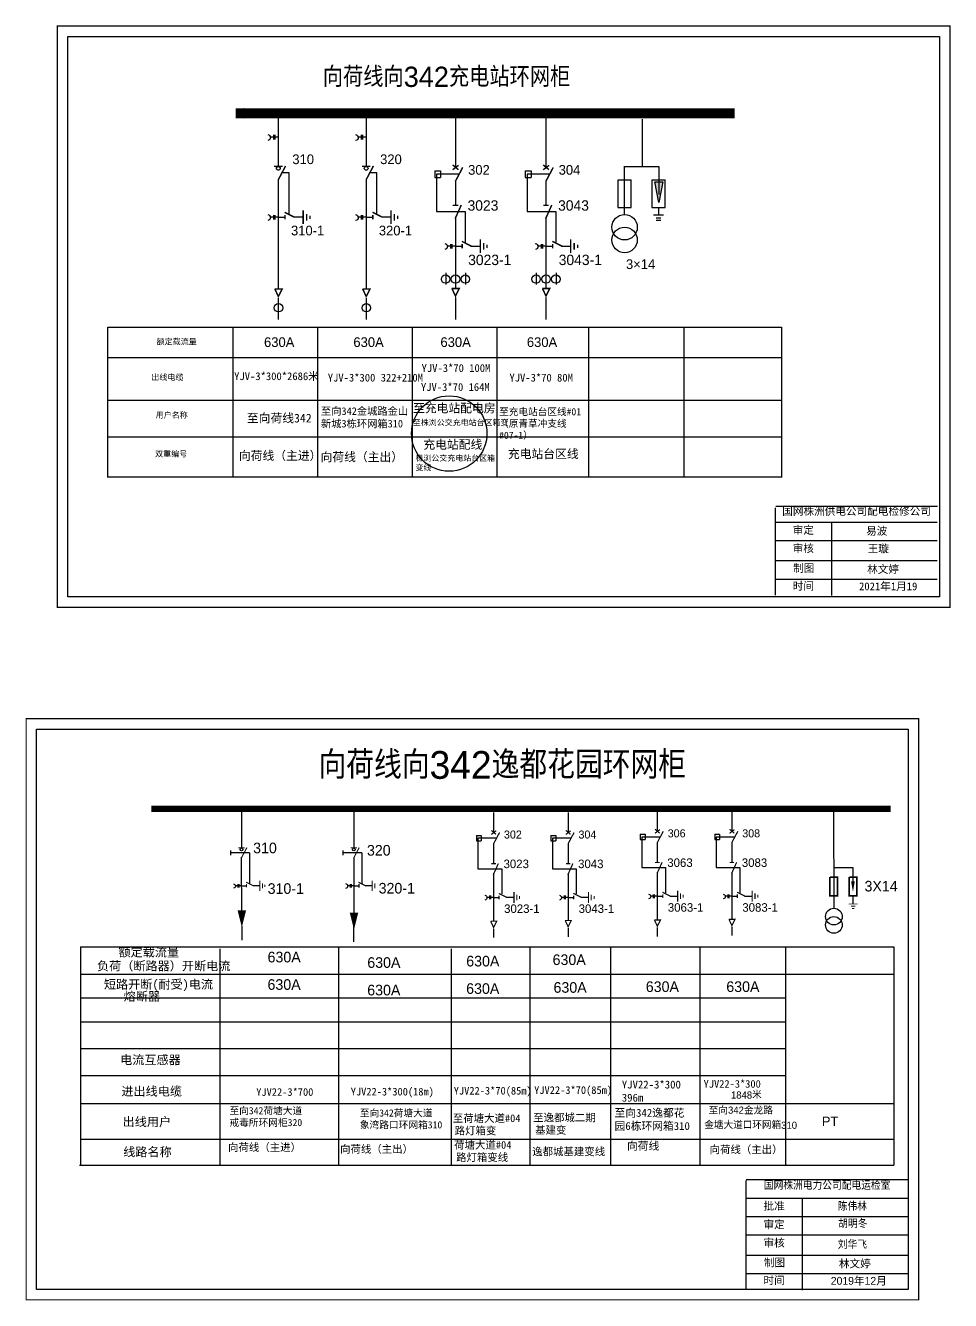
# Model space of a CAD drawing. Extents: x 6 to 548, y -578 to -125.
# Drawn here: x 9.7 to 139.7, y -303.9 to -124.7 of the extents above; entities that cross this region are included whole.
import ezdxf

# ---------------------------------------------------------------- set-up
doc = ezdxf.new("R2010")
doc.units = 0
doc.header["$LTSCALE"] = 0.774411
doc.linetypes.add('ACAD_ISO02W100', pattern=[15, 12, -3])
doc.linetypes.add('CENTER', pattern=[50.8, 31.75, -6.35, 6.35, -6.35])
doc.layers.get('0').update_dxf_attribs({"linetype": 'CONTINUOUS'})
doc.layers.get('DEFPOINTS').update_dxf_attribs({"linetype": 'CONTINUOUS'})
doc.layers.add('Layer2', color=1, linetype='CONTINUOUS')
doc.layers.add('MiniCADLayer', color=7, linetype='CONTINUOUS', lineweight=20)
doc.styles.add('hztxt_txtstyle_0.00_0_0', font='', dxfattribs={"bigfont": 'hztxt.shx'})
doc.styles.add('hztxt_txtstyle_1.07_0_0', font='', dxfattribs={"height": 1.074099})
doc.styles.add('hztxt_txtstyle_1.09_0_0', font='', dxfattribs={"height": 1.0944, "bigfont": 'hztxt.shx'})
doc.styles.add('hztxt_txtstyle_1.13_0_0', font='', dxfattribs={"height": 1.125, "bigfont": 'hztxt.shx'})
doc.styles.add('hztxt_txtstyle_1.20_0_0', font='', dxfattribs={"height": 1.2, "bigfont": 'hztxt.shx'})
doc.styles.add('hztxt_txtstyle_1.34_0_0', font='', dxfattribs={"height": 1.342623, "bigfont": 'hztxt.shx'})
doc.styles.add('hztxt_txtstyle_1.49_0_0', font='', dxfattribs={"height": 1.491804, "bigfont": 'hztxt.shx'})
doc.styles.add('hztxt_txtstyle_1.88_0_0', font='', dxfattribs={"height": 1.875, "bigfont": 'hztxt.shx'})
doc.styles.add('hztxt_txtstyle_100.00_0_0100', font='', dxfattribs={"height": 100, "bigfont": 'hztxt.shx'})
doc.styles.add('hztxt_txtstyle_2.00_0_0', font='', dxfattribs={"height": 2, "bigfont": 'hztxt.shx'})
doc.styles.add('hztxt_txtstyle_2.70_0_0', font='simkai.ttf', dxfattribs={"height": 2.7})
doc.styles.add('KaiTi_GB2312_txtstyle_1.09_0_0', font='simkai_0.ttf', dxfattribs={"height": 1.0944})
doc.styles.add('SimSun_txtstyle_1.00_0_0', font='', dxfattribs={"height": 1})
doc.styles.get("Standard").update_dxf_attribs({"font": '', "height": 2.5})
doc.styles.add('字体', font='simkai_0.ttf', dxfattribs={"height": 2.5})
doc.styles.get('hztxt_txtstyle_0.00_0_0').set_extended_font_data('hztxt')
doc.styles.get('hztxt_txtstyle_1.07_0_0').set_extended_font_data('SimSun')
doc.styles.get('hztxt_txtstyle_1.09_0_0').set_extended_font_data('hztxt')
doc.styles.get('hztxt_txtstyle_1.13_0_0').set_extended_font_data('hztxt')
doc.styles.get('hztxt_txtstyle_1.20_0_0').set_extended_font_data('hztxt')
doc.styles.get('hztxt_txtstyle_1.34_0_0').set_extended_font_data('hztxt')
doc.styles.get('hztxt_txtstyle_1.49_0_0').set_extended_font_data('hztxt')
doc.styles.get('hztxt_txtstyle_1.88_0_0').set_extended_font_data('hztxt')
doc.styles.get('hztxt_txtstyle_100.00_0_0100').set_extended_font_data('hztxt')
doc.styles.get('hztxt_txtstyle_2.00_0_0').set_extended_font_data('hztxt')
doc.styles.get('SimSun_txtstyle_1.00_0_0').set_extended_font_data('SimSun')
doc.styles.get('Standard').set_extended_font_data('SimSun')

# ---------------------------------------------------------------- blocks, each defined once
blk = doc.blocks.new('JD')
for points in [[(-2, 0.2), (-2, -0.2), (2, 0.2), (2, -0.2)], [(1, -1.2), (1, -0.8), (-1, -1.2), (-1, -0.8)], [(-0.5, -1.8), (-0.5, -2.2), (0.5, -1.8), (0.5, -2.2)]]:
    blk.add_trace(points)

msp = doc.modelspace()

# ---------------------------------------------------------------- hatches: boundary and pattern name
at = {"layer": 'DEFPOINTS', "linetype": 'Continuous'}
msp.add_hatch(color=0, dxfattribs=at).paths.add_polyline_path([(98.13, -146.66), (99.28, -146.66), (98.73, -149.54)])

# ---------------------------------------------------------------- linework, layer by layer
at = {"color": 0, "linetype": 'Continuous'}
for p, q in [((115.08, -194.49), (137.83, -194.49)), ((122.98, -194.51), (122.98, -204.82)), ((115.08, -197.08), (137.83, -197.08)), ((115.08, -199.9), (137.83, -199.9)), ((115.08, -202.5), (137.83, -202.5))]:
    msp.add_line(p, q, dxfattribs=at)
at = {"color": 0, "linetype": 'Continuous', "const_width": 0.182}
msp.add_lwpolyline([(14.14, -124.76), (139.63, -124.76), (139.63, -206.46), (14.14, -206.46)], close=True, dxfattribs=at)
at = {"color": 0, "linetype": 'Continuous'}
msp.add_lwpolyline([(15.62, -126.24), (138.15, -126.24), (138.15, -204.99), (15.62, -204.99)], close=True, dxfattribs=at)
at = {"color": 0, "linetype": 'Continuous', "const_width": 0.182}
for points in [[(115.08, -192.44), (115.07, -204.78)], [(115.16, -192.27), (137.91, -192.27)]]:
    msp.add_lwpolyline(points, dxfattribs=at)
at = {"color": 1, "linetype": 'Continuous'}
msp.add_circle((69.24, -182.04), 5.3, dxfattribs=at)
at = {"layer": 'DEFPOINTS', "color": 0}
for p, q in [((45.22, -137.57), (45.22, -144.43)), ((57.57, -137.57), (57.57, -144.43)), ((70.12, -137.72), (70.12, -144.64)), ((82.84, -137.72), (82.84, -144.64)), ((67.2, -145.12), (67.2, -146.03)), ((67.2, -145.12), (68.02, -145.12)), ((68.02, -145.12), (68.02, -146.03)), ((79.93, -145.12), (80.75, -145.12)), ((79.93, -145.12), (79.93, -146.03)), ((80.75, -145.12), (80.75, -146.03)), ((93.86, -144.46), (93.86, -151.32)), ((45.22, -146.3), (45.22, -161.75)), ((57.57, -146.3), (57.57, -161.75)), ((67.2, -146.03), (68.02, -146.03)), ((70.12, -146.51), (70.12, -149.9)), ((79.93, -146.03), (80.75, -146.03)), ((82.84, -146.51), (82.84, -149.9)), ((92.93, -146.37), (94.82, -146.37)), ((92.93, -146.41), (92.93, -150.24)), ((94.82, -150.24), (94.82, -146.36)), ((97.72, -146.37), (99.61, -146.37)), ((97.72, -146.41), (97.72, -150.24)), ((99.61, -150.24), (99.61, -146.36)), ((92.93, -150.24), (94.82, -150.24)), ((97.72, -150.24), (99.61, -150.24)), ((45.22, -151.62), (46.17, -151.62)), ((47.4, -151.59), (48.69, -151.59)), ((57.57, -151.62), (58.51, -151.62)), ((59.75, -151.59), (61.03, -151.59)), ((70.12, -151.59), (70.12, -161.59)), ((82.84, -151.59), (82.84, -161.59)), ((70.12, -155.7), (71.06, -155.7)), ((72.3, -155.67), (73.58, -155.67)), ((82.84, -155.7), (83.79, -155.7)), ((85.02, -155.67), (86.31, -155.67)), ((68.76, -159.42), (68.76, -161.08)), ((71.53, -159.42), (71.53, -161.08)), ((81.48, -159.42), (81.48, -161.08)), ((84.26, -159.42), (84.26, -161.08)), ((21.24, -167.07), (115.97, -167.07)), ((38.84, -167.2), (38.84, -188.19)), ((64.04, -167.07), (64.04, -188.19)), ((75.95, -167.07), (75.95, -188.19)), ((88.82, -167.07), (88.82, -188.19)), ((102.25, -167.07), (102.25, -188.19)), ((115.97, -167.07), (115.97, -188.2)), ((21.28, -171.33), (115.97, -171.33)), ((21.28, -177.34), (115.97, -177.34)), ((21.28, -182.5), (115.97, -182.5)), ((115.97, -188.19), (21.23, -188.19)), ((123.29, -234.79), (123.3, -248.83)), ((40.03, -235.14), (40.03, -240.26)), ((55.82, -235.14), (55.82, -240.26)), ((75.48, -235.3), (75.48, -238.15)), ((85.95, -235.3), (85.95, -238.15)), ((98.49, -235.13), (98.49, -237.98)), ((108.97, -235.13), (108.97, -237.98)), ((96.09, -238.37), (96.09, -239.12)), ((96.09, -238.37), (96.77, -238.37)), ((96.77, -238.37), (96.77, -239.12)), ((106.57, -238.37), (107.25, -238.37)), ((106.57, -238.37), (106.57, -239.12)), ((107.25, -238.37), (107.25, -239.12)), ((73.08, -238.54), (73.08, -239.29)), ((73.08, -238.54), (73.75, -238.54)), ((73.08, -239.29), (73.75, -239.29)), ((73.75, -238.54), (73.75, -239.29)), ((75.48, -239.68), (75.48, -242.47)), ((83.55, -238.54), (84.23, -238.54)), ((83.55, -238.54), (83.55, -239.29)), ((83.55, -239.29), (84.23, -239.29)), ((84.23, -238.54), (84.23, -239.29)), ((85.95, -239.68), (85.95, -242.47)), ((96.09, -239.12), (96.77, -239.12)), ((98.49, -239.51), (98.49, -242.3)), ((106.57, -239.12), (107.25, -239.12)), ((108.97, -239.51), (108.97, -242.3)), ((40.01, -241.59), (40.03, -250.11)), ((55.85, -241.61), (55.85, -249.57)), ((98.49, -243.69), (98.49, -250.43)), ((108.97, -243.69), (108.97, -250.38)), ((123.29, -243.03), (126, -243.03)), ((126, -243.03), (126, -245.01)), ((55.31, -245.39), (55.31, -245.85)), ((55.45, -245.39), (55.45, -245.85)), ((56.49, -245.1), (57.51, -245.61)), ((56.53, -245.38), (56.53, -245.85)), ((75.48, -243.86), (75.48, -250.6)), ((85.95, -243.86), (85.95, -250.55)), ((40.03, -245.61), (40.74, -245.61)), ((41.66, -245.59), (42.62, -245.59)), ((55.31, -245.6), (54.99, -245.6)), ((55.82, -245.6), (55.45, -245.6)), ((55.82, -245.61), (56.53, -245.61)), ((57.45, -245.59), (58.41, -245.59)), ((75.48, -247.24), (76.25, -247.24)), ((77.27, -247.22), (78.33, -247.22)), ((85.95, -247.24), (86.73, -247.24)), ((87.75, -247.22), (88.81, -247.22)), ((98.49, -247.08), (99.27, -247.08)), ((100.29, -247.05), (101.35, -247.05)), ((108.97, -247.08), (109.75, -247.08)), ((110.77, -247.05), (111.83, -247.05)), ((126, -247.1), (126, -248.13)), ((55.8, -250.77), (55.8, -253.47)), ((40.07, -251.27), (40.07, -253.26)), ((17.41, -254.2), (131.73, -254.2)), ((37.02, -254.46), (37.02, -284.89)), ((53.67, -254.2), (53.67, -284.89)), ((69.52, -254.46), (69.52, -284.89)), ((80.58, -254.22), (80.58, -284.89)), ((91.9, -254.2), (91.9, -284.89)), ((104.46, -254.2), (104.46, -284.89)), ((116.54, -254.23), (116.54, -284.92)), ((131.73, -254.2), (131.73, -284.89)), ((17.38, -258.02), (131.73, -258.02)), ((17.38, -261.35), (116.54, -261.35)), ((17.38, -264.75), (116.54, -264.75)), ((17.38, -268.48), (116.54, -268.48)), ((17.38, -272.3), (116.54, -272.3)), ((17.38, -276.23), (131.73, -276.23)), ((17.38, -281.24), (131.73, -281.24))]:
    msp.add_line(p, q, dxfattribs=at)
at = {"layer": 'DEFPOINTS', "color": 0, "linetype": 'Continuous'}
for p, q in [((96.4, -144.52), (96.4, -137.83)), ((93.88, -144.48), (98.71, -144.48)), ((98.71, -144.48), (98.71, -148.45)), ((98.73, -149.54), (98.13, -146.66)), ((98.13, -146.66), (99.28, -146.66)), ((99.28, -146.66), (98.73, -149.54)), ((98.68, -150.32), (98.68, -151.29)), ((97.95, -151.28), (99.38, -151.28)), ((98.36, -151.69), (99, -151.69)), ((98.36, -152.04), (99, -152.04)), ((50.73, -167.06), (50.73, -188.19)), ((17.41, -254.2), (17.41, -284.89))]:
    msp.add_line(p, q, dxfattribs=at)
at = {"layer": 'DEFPOINTS', "color": 0, "linetype": 'ACAD_ISO02W100'}
for p, q in [((67.46, -145.59), (67.46, -150.81)), ((70.53, -145.59), (67.46, -145.59)), ((83.25, -145.59), (80.19, -145.59)), ((80.19, -145.59), (80.19, -150.81)), ((67.46, -150.81), (71.5, -150.81)), ((71.5, -150.81), (71.5, -155.11)), ((80.19, -150.81), (84.23, -150.81)), ((84.23, -150.81), (84.23, -155.11)), ((73.29, -238.93), (73.29, -243.22)), ((75.81, -238.93), (73.29, -238.93)), ((86.29, -238.93), (83.77, -238.93)), ((83.77, -238.93), (83.77, -243.22)), ((96.31, -238.76), (96.31, -243.05)), ((98.83, -238.76), (96.31, -238.76)), ((109.31, -238.76), (106.79, -238.76)), ((106.79, -238.76), (106.79, -243.05)), ((73.29, -243.22), (76.62, -243.22)), ((76.62, -243.22), (76.62, -246.76)), ((83.77, -243.22), (87.1, -243.22)), ((87.1, -243.22), (87.1, -246.76)), ((96.31, -243.05), (99.64, -243.05)), ((99.64, -243.05), (99.64, -246.59)), ((106.79, -243.05), (110.12, -243.05)), ((110.12, -243.05), (110.12, -246.59))]:
    msp.add_line(p, q, dxfattribs=at)
at = {"layer": 'DEFPOINTS', "color": 0, "linetype": 'CENTER'}
for p, q in [((45.22, -163), (45.22, -166)), ((57.57, -163), (57.57, -166)), ((70.12, -162.93), (70.12, -165.98)), ((82.85, -162.93), (82.85, -165.98)), ((75.48, -251.65), (75.48, -252.9)), ((85.96, -251.56), (85.96, -252.77)), ((98.5, -251.48), (98.5, -252.73)), ((108.98, -251.39), (108.98, -252.6))]:
    msp.add_line(p, q, dxfattribs=at)
at = {"layer": 'DEFPOINTS', "color": 0}
for points, const_width in [([(39.21, -137.02), (109.36, -137.02)], 1.37), ([(44.61, -144.46), (45.82, -144.46)], 0.205), ([(45.22, -146.35), (46.24, -144.41)], 0.205), ([(56.96, -144.46), (58.17, -144.46)], 0.205), ([(57.57, -146.35), (58.59, -144.41)], 0.205), ([(69.73, -144.95), (70.56, -144.33)], 0.205), ([(69.73, -144.27), (70.54, -144.94)], 0.205), ([(70.12, -146.56), (71.14, -144.62)], 0.205), ([(82.45, -144.95), (83.29, -144.33)], 0.205), ([(82.46, -144.27), (83.26, -144.94)], 0.205), ([(82.84, -146.56), (83.87, -144.62)], 0.205), ([(69.75, -149.95), (70.51, -149.95)], 0.205), ([(70.07, -151.84), (70.94, -149.91)], 0.205), ([(82.48, -149.95), (83.23, -149.95)], 0.205), ([(82.8, -151.84), (83.66, -149.91)], 0.205), ([(46.11, -150.93), (47.48, -151.62)], 0.205), ([(46.17, -151.3), (46.17, -151.93)], 0.205), ([(58.46, -150.93), (59.83, -151.62)], 0.205), ([(58.51, -151.3), (58.51, -151.93)], 0.205), ([(71.01, -155.01), (72.38, -155.7)], 0.205), ([(71.06, -155.38), (71.06, -156.01)], 0.205), ([(83.74, -155.01), (85.1, -155.7)], 0.205), ([(83.79, -155.38), (83.79, -156.01)], 0.205), ([(44.72, -161.72), (45.76, -161.72), (45.22, -162.77), (44.73, -161.7)], 0.205), ([(57.06, -161.72), (58.11, -161.72), (57.57, -162.77), (57.08, -161.7)], 0.205), ([(69.61, -161.65), (70.66, -161.65), (70.12, -162.71), (69.62, -161.63)], 0.205), ([(82.34, -161.65), (83.38, -161.65), (82.85, -162.71), (82.35, -161.63)], 0.205), ([(27.37, -234.79), (131.3, -234.79)], 0.895), ([(75.15, -238.4), (75.84, -237.88)], 0.169), ([(75.16, -237.83), (75.82, -238.38)], 0.169), ([(75.48, -239.72), (76.32, -238.12)], 0.169), ([(85.64, -237.83), (86.3, -238.38)], 0.169), ([(85.63, -238.4), (86.32, -237.88)], 0.169), ([(85.95, -239.72), (86.8, -238.12)], 0.169), ([(98.18, -237.67), (98.84, -238.22)], 0.169), ([(98.17, -238.23), (98.86, -237.71)], 0.169), ([(98.49, -239.55), (99.34, -237.95)], 0.169), ([(108.66, -237.67), (109.32, -238.22)], 0.169), ([(108.65, -238.23), (109.34, -237.71)], 0.169), ([(108.97, -239.55), (109.82, -237.95)], 0.169), ([(40.03, -241.69), (40.8, -240.24)], 0.153), ([(55.82, -241.69), (56.59, -240.24)], 0.153), ([(39.58, -240.28), (40.48, -240.28)], 0.153), ([(55.37, -240.28), (56.27, -240.28)], 0.153), ([(75.17, -242.51), (75.8, -242.51)], 0.169), ([(75.44, -244.07), (76.15, -242.48)], 0.169), ([(85.65, -242.51), (86.28, -242.51)], 0.169), ([(85.92, -244.07), (86.63, -242.48)], 0.169), ([(98.19, -242.34), (98.82, -242.34)], 0.169), ([(98.46, -243.9), (99.17, -242.31)], 0.169), ([(108.67, -242.34), (109.29, -242.34)], 0.169), ([(108.94, -243.9), (109.65, -242.31)], 0.169), ([(40.7, -245.1), (41.72, -245.61)], 0.153), ([(40.74, -245.38), (40.74, -245.85)], 0.153), ([(122.76, -244.39), (122.76, -247.03), (123.82, -247.03), (123.82, -244.39), (122.79, -244.39)], 0.224), ([(125.47, -244.39), (125.47, -247.03), (126.53, -247.03), (126.53, -244.39), (125.51, -244.39)], 0.224), ([(76.21, -246.68), (77.34, -247.24)], 0.169), ([(76.25, -246.99), (76.25, -247.5)], 0.169), ([(86.69, -246.68), (87.81, -247.24)], 0.169), ([(86.73, -246.99), (86.73, -247.5)], 0.169), ([(99.23, -246.51), (100.35, -247.08)], 0.169), ([(99.27, -246.82), (99.27, -247.33)], 0.169), ([(109.71, -246.51), (110.83, -247.08)], 0.169), ([(109.75, -246.82), (109.75, -247.33)], 0.169), ([(55.53, -250.04), (56.21, -250.04), (55.86, -250.73), (55.54, -250.03)], 0.134), ([(75.06, -250.59), (75.92, -250.59), (75.48, -251.46), (75.07, -250.58)], 0.169), ([(85.54, -250.5), (86.4, -250.5), (85.96, -251.37), (85.55, -250.49)], 0.169), ([(98.08, -250.42), (98.94, -250.42), (98.5, -251.29), (98.09, -250.41)], 0.169), ([(108.56, -250.33), (109.42, -250.33), (108.98, -251.2), (108.57, -250.32)], 0.169)]:
    msp.add_lwpolyline(points, dxfattribs=dict(at, const_width=const_width))
for points, format in [([(43.73, -140, -0.877934), (43.75, -140.83)], "xyb"), ([(56.08, -140, -0.877934), (56.09, -140.83)], "xyb"), ([(43.73, -151.26, -0.877934), (43.75, -152.09)], "xyb"), ([(56.08, -151.26, -0.877934), (56.09, -152.09)], "xyb"), ([(68.63, -155.33, -0.877934), (68.64, -156.17)], "xyb"), ([(81.35, -155.33, -0.877934), (81.37, -156.17)], "xyb"), ([(38.92, -245.34, -0.877934), (38.93, -245.96)], "xyb"), ([(126, -244.98, 0.522, 0, 0), (126, -246.47, 0, 0, 0)], "xyseb"), ([(74.25, -246.95, -0.877934), (74.26, -247.63)], "xyb"), ([(84.73, -246.95, -0.877934), (84.74, -247.63)], "xyb"), ([(97.27, -246.78, -0.877934), (97.28, -247.46)], "xyb"), ([(107.75, -246.78, -0.877934), (107.76, -247.46)], "xyb"), ([(40.09, -249.07, 1.19, 0, 0), (40.09, -251.44, 0, 0, 0)], "xyseb"), ([(55.86, -249.41, 1.19, 0, 0), (55.86, -251.78, 0, 0, 0)], "xyseb")]:
    msp.add_lwpolyline(points, format=format, dxfattribs=at)
for points in [[(44.53, -140.35), (44.1, -140.35)], [(44.53, -140.06), (44.53, -140.69)], [(44.72, -140.06), (44.72, -140.69)], [(45.22, -140.35), (44.72, -140.35)], [(56.88, -140.35), (56.45, -140.35)], [(56.88, -140.06), (56.88, -140.69)], [(57.07, -140.06), (57.07, -140.69)], [(57.56, -140.35), (57.07, -140.35)], [(44.53, -151.61), (44.1, -151.61)], [(44.53, -151.32), (44.53, -151.94)], [(44.72, -151.32), (44.72, -151.94)], [(45.22, -151.61), (44.72, -151.61)], [(56.88, -151.61), (56.45, -151.61)], [(56.88, -151.32), (56.88, -151.94)], [(57.07, -151.32), (57.07, -151.94)], [(57.56, -151.61), (57.07, -151.61)], [(69.43, -155.69), (68.99, -155.69)], [(69.43, -155.4), (69.43, -156.02)], [(69.62, -155.4), (69.62, -156.02)], [(70.11, -155.69), (69.62, -155.69)], [(82.15, -155.69), (81.72, -155.69)], [(82.15, -155.4), (82.15, -156.02)], [(82.35, -155.4), (82.35, -156.02)], [(82.84, -155.69), (82.35, -155.69)], [(38.5, -240.66), (38.5, -241.3)], [(54.3, -240.66), (54.3, -241.3)], [(39.52, -245.39), (39.52, -245.85)], [(39.66, -245.39), (39.66, -245.85)], [(39.52, -245.6), (39.2, -245.6)], [(40.03, -245.6), (39.66, -245.6)], [(74.91, -247.24), (74.55, -247.24)], [(74.91, -247), (74.91, -247.51)], [(75.07, -247), (75.07, -247.51)], [(75.47, -247.24), (75.07, -247.24)], [(85.39, -247.24), (85.03, -247.24)], [(85.39, -247), (85.39, -247.51)], [(85.54, -247), (85.54, -247.51)], [(85.95, -247.24), (85.54, -247.24)], [(97.93, -247.07), (97.57, -247.07)], [(97.93, -246.83), (97.93, -247.34)], [(98.08, -246.83), (98.08, -247.34)], [(98.49, -247.07), (98.08, -247.07)], [(108.4, -247.07), (108.05, -247.07)], [(108.4, -246.83), (108.4, -247.34)], [(108.56, -246.83), (108.56, -247.34)], [(108.97, -247.07), (108.56, -247.07)]]:
    msp.add_lwpolyline(points, dxfattribs=at)
at = {"layer": 'DEFPOINTS', "color": 0, "linetype": 'ACAD_ISO02W100'}
for points in [[(46.74, -151.31), (46.74, -145.4), (45.72, -145.4)], [(59.09, -151.31), (59.09, -145.4), (58.07, -145.4)]]:
    msp.add_lwpolyline(points, dxfattribs=at)
at = {"layer": 'DEFPOINTS', "color": 0, "linetype": 'Continuous', "const_width": 0.182}
msp.add_lwpolyline([(9.77, -222.12), (135.25, -222.12), (135.25, -303.82), (9.77, -303.82)], close=True, dxfattribs=at)
at = {"layer": 'DEFPOINTS', "color": 0, "linetype": 'Continuous'}
msp.add_lwpolyline([(11.24, -223.6), (133.77, -223.6), (133.77, -302.35), (11.24, -302.35)], close=True, dxfattribs=at)
at = {"layer": 'DEFPOINTS', "color": 0, "ltscale": 2}
for points in [[(41.17, -240.98), (38.5, -240.98)], [(41.17, -240.98), (41.17, -245.35)], [(56.96, -240.98), (54.3, -240.98)], [(56.96, -240.98), (56.96, -245.35)]]:
    msp.add_lwpolyline(points, dxfattribs=at)
at = {"layer": 'DEFPOINTS', "color": 0}
for centre, radius in [((40.4, -137.04), 0.68), ((45.22, -144.75), 0.263), ((57.57, -144.75), 0.263), ((93.9, -153.03), 1.79), ((93.9, -154.82), 1.79), ((68.73, -160.32), 0.592), ((70.13, -160.32), 0.592), ((71.51, -160.32), 0.592), ((81.45, -160.32), 0.592), ((82.86, -160.32), 0.592), ((84.23, -160.32), 0.592), ((45.24, -164.35), 0.592), ((57.59, -164.35), 0.592), ((40.03, -240.49), 0.196), ((55.82, -240.49), 0.196), ((123.32, -249.95), 1.17), ((123.32, -251.12), 1.17)]:
    msp.add_circle(centre, radius, dxfattribs=at)
msp.add_arc((54.68, -245.65), 0.312, 278.5404, 83.6643, dxfattribs=at)
for points in [[(42.56, -246.33), (42.7, -246.33), (42.56, -244.91), (42.7, -244.91)], [(43.06, -245.26), (42.92, -245.26), (43.06, -245.97), (42.92, -245.97)], [(43.27, -245.8), (43.41, -245.8), (43.27, -245.44), (43.41, -245.44)], [(58.35, -246.33), (58.49, -246.33), (58.35, -244.91), (58.49, -244.91)], [(58.85, -245.26), (58.71, -245.26), (58.85, -245.97), (58.71, -245.97)]]:
    msp.add_trace(points, dxfattribs=at)
at = {"layer": 'Layer2', "color": 0}
for p, q in [((21.23, -188.2), (21.24, -167.07)), ((17.27, -284.89), (131.73, -284.89))]:
    msp.add_line(p, q, dxfattribs=at)
at = {"layer": 'Layer2', "color": 0, "linetype": 'Continuous'}
for p, q in [((110.98, -289.51), (133.73, -289.51)), ((118.87, -289.51), (118.87, -302.45)), ((110.98, -292.11), (133.73, -292.11)), ((110.98, -294.7), (133.73, -294.7)), ((110.98, -297.53), (133.73, -297.53)), ((110.98, -300.12), (133.73, -300.12))]:
    msp.add_line(p, q, dxfattribs=at)
at = {"layer": 'Layer2', "color": 0, "linetype": 'Continuous', "const_width": 0.182}
for points in [[(110.98, -287.03), (110.96, -302.4)], [(110.98, -286.94), (133.73, -286.94)]]:
    msp.add_lwpolyline(points, dxfattribs=at)

# ---------------------------------------------------------------- block references
at = {"layer": 'DEFPOINTS', "color": 0, "rotation": 90}
for p, xscale, yscale, zscale in [((48.71, -151.63), 0.4782436405868822, 0.4782436405868822, 0.4782436405868856), ((61.05, -151.63), 0.4782436405868822, 0.4782436405868822, 0.4782436405868856), ((73.6, -155.71), 0.4782436405868822, 0.4782436405868822, 0.4782436405868856), ((86.33, -155.71), 0.4782436405868822, 0.4782436405868822, 0.4782436405868856), ((78.35, -247.25), 0.3937500000000114, 0.3937500000000114, 0.39375), ((88.82, -247.25), 0.3937500000000114, 0.3937500000000114, 0.39375), ((101.36, -247.08), 0.3937500000000114, 0.3937500000000114, 0.39375), ((111.84, -247.08), 0.3937500000000114, 0.3937500000000114, 0.39375)]:
    msp.add_blockref('JD', p, dxfattribs=dict(at, xscale=xscale, yscale=yscale, zscale=zscale))
at = {"layer": 'DEFPOINTS', "color": 0, "xscale": 0.3132787630884195, "yscale": 0.3132787616991664, "zscale": 0.3132787617549331}
msp.add_blockref('JD', (126.02, -248.17), dxfattribs=at)

# ---------------------------------------------------------------- texts
at = {"color": 0, "linetype": 'Continuous', "attachment_point": 1}
for s, insert, char_height, width, style in [('{\\fSimSun|b0|i0|c134|p2;额定载流量}', (28.09, -168.71), 0.8085, 13.0339, 'hztxt_txtstyle_2.70_0_0'), ('{\\fSimSun|b0|i0|c134|p2;出线电缆}', (27.36, -173.71), 0.8085, 13.0339, 'hztxt_txtstyle_2.70_0_0'), ('{\\fSimSun|b0|i0|c134|p2;用户名称}', (27.97, -179.03), 0.8085, 13.0339, 'hztxt_txtstyle_2.70_0_0'), ('{\\fSimSun|b0|i0|c134|p2;双重编号}', (27.89, -184.49), 0.8085, 13.0339, 'hztxt_txtstyle_2.70_0_0'), ('国网株洲供电公司配电检修公司', (116.06, -192.39), 1.0944, 29.9201, '字体'), ('\\f\uffbfﾬￌﾣﾤ_GB2312|b0|i0|c134|p49;审定', (117.53, -195.05), 1.0944, 8.5588, '字体'), ('易波', (127.85, -195.18), 1.094, 8.5588, '字体'), ('\\f\uffbfﾬￌﾣﾤ_GB2312|b0|i0|c134|p49;审核', (117.53, -197.63), 1.0944, 8.5588, '字体'), ('\\f\uffbfﾬￌﾣﾤ_GB2312|b0|i0|c134|p49;制图', (117.59, -200.41), 1.0944, 8.5588, '字体'), ('\\f\uffbfﾬￌﾣﾤ_GB2312|b0|i0|c134|p49;时间', (117.53, -202.92), 1.0944, 8.5588, '字体'), ('{\\fSimSun|b0|i0|c134|p2;YJV22-3*300 \\P396m}', (93.51, -273), 1.1094, 17.8852, 'hztxt_txtstyle_2.70_0_0'), ('{\\fSimSun|b0|i0|c134|p2;至向342逸都花园6栋环网箱310}', (92.49, -276.98), 1.1094, 10.9595, 'hztxt_txtstyle_2.70_0_0'), ('{\\fSimSun|b0|i0|c134|p2;向荷线}', (94.24, -281.62), 1.1094, 17.8852, 'hztxt_txtstyle_2.70_0_0')]:
    msp.add_mtext(s, dxfattribs=dict(at, insert=insert, char_height=char_height, width=width, style=style))
at = {"color": 7, "linetype": 'Continuous', "char_height": 1.094, "attachment_point": 1, "style": 'KaiTi_GB2312_txtstyle_1.09_0_0'}
for s, insert, width in [('王璇', (128.08, -197.65), 8.5588), ('林文婷', (128, -200.56), 8.5588), ('2021年1月19', (126.86, -202.97), 16.0081)]:
    msp.add_mtext(s, dxfattribs=dict(at, insert=insert, width=width))
at = {"layer": 'DEFPOINTS', "color": 0}
for s, height, style, p in [('310', 1.366, 'hztxt_txtstyle_1.88_0_0', (47.19, -144.16)), ('320', 1.366, 'hztxt_txtstyle_1.88_0_0', (59.53, -144.16)), ('302', 1.366, 'hztxt_txtstyle_1.88_0_0', (71.9, -145.65)), ('304', 1.366, 'hztxt_txtstyle_1.88_0_0', (84.63, -145.65)), ('3023', 1.458, 'hztxt_txtstyle_2.00_0_0', (71.82, -150.7)), ('3043', 1.458, 'hztxt_txtstyle_2.00_0_0', (84.55, -150.7)), ('310-1', 1.366, 'hztxt_txtstyle_1.88_0_0', (47, -154.18)), ('320-1', 1.366, 'hztxt_txtstyle_1.88_0_0', (59.35, -154.18)), ('3023-1', 1.458, 'hztxt_txtstyle_2.00_0_0', (71.91, -158.35)), ('3043-1', 1.458, 'hztxt_txtstyle_2.00_0_0', (84.64, -158.35)), ('3×14', 1.366, 'hztxt_txtstyle_1.88_0_0', (94.09, -158.91)), ('630A', 1.366, 'hztxt_txtstyle_1.88_0_0', (43.21, -169.87)), ('630A', 1.366, 'hztxt_txtstyle_1.88_0_0', (55.77, -169.87)), ('630A', 1.366, 'hztxt_txtstyle_1.88_0_0', (68.01, -169.87)), ('630A', 1.366, 'hztxt_txtstyle_1.88_0_0', (80.16, -169.87)), ('302', 1.125, 'hztxt_txtstyle_1.13_0_0', (76.94, -238.97)), ('304', 1.125, 'hztxt_txtstyle_1.13_0_0', (87.42, -238.97)), ('306', 1.125, 'hztxt_txtstyle_1.13_0_0', (99.96, -238.8)), ('308', 1.125, 'hztxt_txtstyle_1.13_0_0', (110.44, -238.8)), ('310', 1.492, 'hztxt_txtstyle_1.49_0_0', (41.68, -241.04)), ('320', 1.492, 'hztxt_txtstyle_1.49_0_0', (57.68, -241.37)), ('3023', 1.2, 'hztxt_txtstyle_1.20_0_0', (76.88, -243.13)), ('3043', 1.2, 'hztxt_txtstyle_1.20_0_0', (87.36, -243.13)), ('3063', 1.2, 'hztxt_txtstyle_1.20_0_0', (99.9, -242.96)), ('3083', 1.2, 'hztxt_txtstyle_1.20_0_0', (110.38, -242.96)), ('310-1', 1.492, 'hztxt_txtstyle_1.49_0_0', (43.72, -246.75)), ('320-1', 1.492, 'hztxt_txtstyle_1.49_0_0', (59.32, -246.7)), ('3X14', 1.492, 'hztxt_txtstyle_1.49_0_0', (127.63, -246.41)), ('3023-1', 1.2, 'hztxt_txtstyle_1.20_0_0', (76.96, -249.43)), ('3043-1', 1.2, 'hztxt_txtstyle_1.20_0_0', (87.44, -249.43)), ('3063-1', 1.2, 'hztxt_txtstyle_1.20_0_0', (99.98, -249.26)), ('3083-1', 1.2, 'hztxt_txtstyle_1.20_0_0', (110.45, -249.26)), ('630A', 1.492, 'hztxt_txtstyle_1.49_0_0', (43.71, -256.38)), ('630A', 1.492, 'hztxt_txtstyle_1.49_0_0', (57.73, -257.15)), ('630A', 1.492, 'hztxt_txtstyle_1.49_0_0', (71.64, -256.95)), ('630A', 1.492, 'hztxt_txtstyle_1.49_0_0', (83.78, -256.75)), ('630A', 1.492, 'hztxt_txtstyle_1.49_0_0', (43.7, -260.24)), ('630A', 1.492, 'hztxt_txtstyle_1.49_0_0', (57.72, -261.02)), ('630A', 1.492, 'hztxt_txtstyle_1.49_0_0', (71.63, -260.81)), ('630A', 1.492, 'hztxt_txtstyle_1.49_0_0', (83.91, -260.65)), ('630A', 1.492, 'hztxt_txtstyle_1.49_0_0', (96.88, -260.54)), ('630A', 1.492, 'hztxt_txtstyle_1.49_0_0', (108.2, -260.54)), ('YJV22-3*300(18m)', 1.0741, 'hztxt_txtstyle_1.07_0_0', (55.4, -275.09)), ('YJV22-3*70(85m)', 1.0741, 'hztxt_txtstyle_1.07_0_0', (69.88, -274.96)), ('YJV22-3*70(85m)', 1.0741, 'hztxt_txtstyle_1.07_0_0', (81.18, -274.87)), ('至荷塘大道#04', 1.074, 'hztxt_txtstyle_1.07_0_0', (69.75, -278.83)), ('至逸都城二期', 1.074, 'hztxt_txtstyle_1.07_0_0', (81.05, -278.74)), ('路灯箱变', 1.074, 'hztxt_txtstyle_1.07_0_0', (70.01, -280.57)), ('基建变', 1.074, 'hztxt_txtstyle_1.07_0_0', (81.32, -280.48)), ('PT', 1.343, 'hztxt_txtstyle_1.34_0_0', (121.64, -279.4)), ('荷塘大道#04', 1.074, 'hztxt_txtstyle_1.07_0_0', (69.94, -282.58)), ('逸都城基建变线', 1.074, 'hztxt_txtstyle_1.07_0_0', (80.91, -283.51))]:
    msp.add_text(s, height=height, dxfattribs=dict(at, style=style)).set_placement(p)
for s, p in [('额定载流量', (22.74, -255.56)), ('负荷（断路器）开断电流', (19.72, -257.5)), ('短路开断(耐受)电流', (20.7, -260.08)), ('熔断器', (23.48, -261.77)), ('电流互感器', (22.98, -270.7)), ('进出线电缆', (23.15, -275.12)), ('出线用户', (23.33, -279.41))]:
    msp.add_text(s, height=1.25, dxfattribs=at).set_placement(p)
at = {"layer": 'DEFPOINTS', "color": 7, "style": 'hztxt_txtstyle_1.07_0_0'}
for s, p in [('YJV22-3*700', (42.11, -275.14)), ('YJV22-3*300', (105.01, -274))]:
    msp.add_text(s, height=1.0741, dxfattribs=at).set_placement(p)
at = {"layer": 'DEFPOINTS', "color": 0, "attachment_point": 1}
for s, insert, char_height, width, style in [('向荷线向342充电站环网柜', (51.46, -130.46), 2.8467, 60.5232, 'hztxt_txtstyle_0.00_0_0'), ('向荷线向342逸都花园环网柜', (50.86, -226.67), 3.9062, 83.0504, 'hztxt_txtstyle_0.00_0_0'), ('{\\fKaiTi_GB2312|b0|i0|c134|p49;向荷线（主进）}', (38.15, -281.84), 1.0741, 18.2383, 'hztxt_txtstyle_1.07_0_0'), ('{\\fKaiTi_GB2312|b0|i0|c134|p49;向荷线（主出）}', (53.9, -282.09), 1.0741, 16.1744, 'hztxt_txtstyle_1.07_0_0'), ('{\\fKaiTi_GB2312|b0|i0|c134|p49;向荷线（主出）}', (105.85, -282.15), 1.0741, 16.1744, 'hztxt_txtstyle_1.07_0_0')]:
    msp.add_mtext(s, dxfattribs=dict(at, insert=insert, char_height=char_height, width=width, style=style))
at = {"layer": 'DEFPOINTS', "color": 0, "linetype": 'Continuous', "attachment_point": 1, "style": 'hztxt_txtstyle_0.00_0_0'}
for s, insert, char_height, width in [('{\\fKaiTi_GB2312|b0|i0|c134|p49;YJV-3*300*2686米 }', (39.01, -173.43), 1.0931, 12.8717), ('{\\fKaiTi_GB2312|b0|i0|c134|p49;YJV-3*300 322+210M}', (52.17, -173.63), 1.0931, 12.8717), ('{\\fKaiTi_GB2312|b0|i0|c134|p49;YJV-3*70 100M}', (65.36, -172.28), 1.0931, 12.8717), ('{\\fKaiTi_GB2312|b0|i0|c134|p49;YJV-3*70 80M}', (77.71, -173.63), 1.0931, 12.8717), ('{\\fKaiTi_GB2312|b0|i0|c134|p49;YJV-3*70 164M}', (65.27, -174.95), 1.0931, 12.8717), ('{\\fKaiTi_GB2312|b0|i0|c134|p49;至向荷线342}', (40.8, -179.26), 1.2146, 11.7949), ('{\\fSimSun|b0|i0|c134|p2;至向\\fKaiTi_GB2312|b0|i0|c134|p49;342\\fSimSun|b0|i0|c134|p2;金城路金山新城3栋环网箱310}', (51.21, -178.35), 1.0581, 13.2451), ('{\\fKaiTi_GB2312|b0|i0|c134|p49;至充电站配电房}', (64.16, -177.86), 1.2146, 12.1132), ('{\\fKaiTi_GB2312|b0|i0|c134|p49;至充电站台区线#01（原青草冲支线#07-1）}', (76.26, -178.47), 0.9939, 13.333), ('{\\fKaiTi_GB2312|b0|i0|c134|p49;至株浏公交充电站台区箱变}', (64.13, -180.08), 0.8, 12.8717), ('{\\fKaiTi_GB2312|b0|i0|c134|p49;充电站配线}', (65.61, -182.98), 1.2146, 12.1132), ('{\\fKaiTi_GB2312|b0|i0|c134|p49;向荷线（主进）}', (39.68, -184.54), 1.2146, 13.2912), ('{\\fKaiTi_GB2312|b0|i0|c134|p49;向荷线（主出）}', (51.16, -184.72), 1.2146, 11.7871), ('{\\fKaiTi_GB2312|b0|i0|c134|p49;充电站台区线}', (77.5, -184.29), 1.2146, 12.1132), ('{\\fKaiTi_GB2312|b0|i0|c134|p49;株浏公交充电站台区箱变线}', (64.5, -185.08), 0.8, 11.4205)]:
    msp.add_mtext(s, dxfattribs=dict(at, insert=insert, char_height=char_height, width=width))
at = {"layer": 'DEFPOINTS', "color": 7, "char_height": 1, "width": 12.0305, "attachment_point": 1, "style": 'SimSun_txtstyle_1.00_0_0'}
for s, insert in [('至向342荷塘大道^J戒毒所环网柜320', (38.35, -276.73)), ('至向342荷塘大道^J象湾路口环网箱310', (56.68, -277.05))]:
    msp.add_mtext(s, dxfattribs=dict(at, insert=insert))
at = {"layer": 'Layer2', "color": 0}
msp.add_text('线路名称', height=1.25, dxfattribs=at).set_placement((23.41, -283.64))
at = {"layer": 'Layer2', "color": 0, "style": 'hztxt_txtstyle_1.07_0_0'}
msp.add_text('路灯箱变线', height=1.074, dxfattribs=at).set_placement((70.21, -284.32))
at = {"layer": 'Layer2', "color": 0, "linetype": 'Continuous', "attachment_point": 1, "style": 'hztxt_txtstyle_0.00_0_0'}
for s, insert, char_height, width in [('国网株洲电力公司配电运检室', (113.48, -287.24), 1.0944, 29.9201), ('{\\fKaiTi_GB2312|b0|i0|c134|p49;批准}', (113.42, -290.08), 1.0944, 8.5588), ('陈伟林', (123.87, -290.18), 1.094, 8.5588), ('\\f\uffbfﾬￌﾣﾤ_GB2312|b0|i0|c134|p49;审定', (113.42, -292.68), 1.0944, 8.5588), ('胡明冬', (123.93, -292.62), 1.094, 8.5588), ('\\f\uffbfﾬￌﾣﾤ_GB2312|b0|i0|c134|p49;审核', (113.42, -295.25), 1.0944, 8.5588), ('刘华飞', (123.87, -295.56), 1.094, 8.5588), ('\\f\uffbfﾬￌﾣﾤ_GB2312|b0|i0|c134|p49;制图', (113.48, -298.03), 1.0944, 8.5588), ('{\\fSimSun|b0|i0|c134|p2;林文婷}', (124.03, -298.19), 1.0944, 8.5588), ('\\f\uffbfﾬￌﾣﾤ_GB2312|b0|i0|c134|p49;时间', (113.42, -300.54), 1.0944, 8.5588)]:
    msp.add_mtext(s, dxfattribs=dict(at, insert=insert, char_height=char_height, width=width))
at = {"layer": 'Layer2', "color": 7, "linetype": 'Continuous', "insert": (122.89, -300.6), "char_height": 1.0944, "width": 10.6082, "attachment_point": 1, "style": 'hztxt_txtstyle_1.09_0_0'}
msp.add_mtext('2019{\\fSimSun|b0|i0|c134|p2;年}12{\\fSimSun|b0|i0|c134|p2;月}', dxfattribs=at)
at = {"layer": 'MiniCADLayer', "color": 7, "ltscale": 1.09808, "insert": (108.85, -274.53), "char_height": 1, "attachment_point": 1, "style": 'hztxt_txtstyle_100.00_0_0100'}
msp.add_mtext('1848米', dxfattribs=at)
at = {"layer": 'MiniCADLayer', "color": 7, "ltscale": 0.610045, "char_height": 1, "attachment_point": 1, "style": 'hztxt_txtstyle_100.00_0_0100'}
for s, insert in [('{\\fSimSun|b0|i0|c134|p2;至向}342{\\fSimSun|b0|i0|c134|p2;金龙路}', (105.71, -276.65)), ('金塘大道口环网箱310', (105.11, -278.78))]:
    msp.add_mtext(s, dxfattribs=dict(at, insert=insert))

doc.saveas('drawing.dxf')
